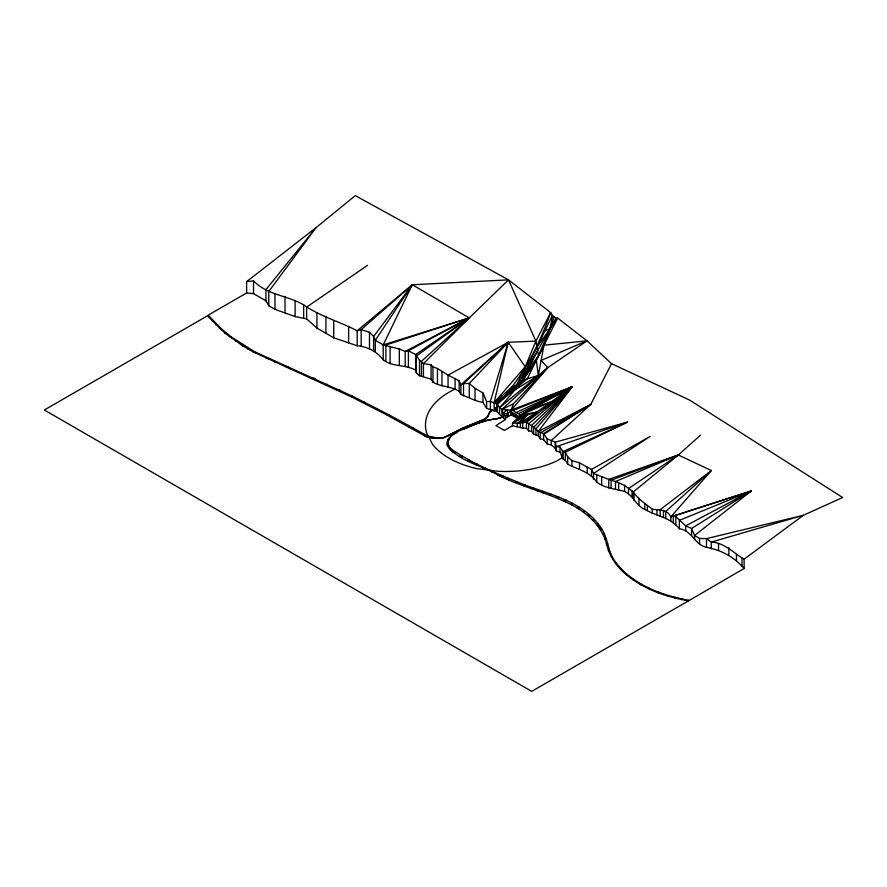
<?xml version="1.0" encoding="UTF-8"?>
<svg xmlns="http://www.w3.org/2000/svg" width="887" height="887" viewBox="0 0 887 887"><rect width="100%" height="100%" fill="white"/><g stroke="black" fill="none" stroke-linecap="round" stroke-linejoin="round"><path stroke-width="1.33" d="M688.179 601.042L531.712 691.372L44.35 410.005L207.403 315.861L225.154 333.301L242.883 345.919L252.651 351.607L351.607 396.955L385.845 414.429L426.137 436.592L434.475 438.333L443.522 437.901L462.681 428.354L485.777 418.819L487.972 416.546L489.668 412.433L492.396 410.171L489.679 411.956L487.373 416.713L484.335 419.185L462.737 428.033L446.117 436.615L443.367 437.568L436.692 437.868L427.323 435.861L389.315 414.972L352.494 396.201L254.602 351.74L231.008 336.761L220.941 328.456L208.212 315.151L246.619 292.976L246.619 281.634L316.038 227.66L355.288 195.628L508.506 279.849L550.661 312.601L552.424 315.439L555.961 318.189L557.735 318.089L587.006 340.841L611.52 363.67L689.432 399.982L842.65 497.518L803.4 515.269L744.115 559.187L744.115 568.5L688.179 601.042L667.589 596.031L658.531 592.971L658.531 592.183C642.376 585.897 626.665 576.772 616.077 562.724C607.806 552.989 608.56 539.385 601.774 528.929C584.999 502.585 552.756 495.19 525.337 485.156C499.791 474.689 473.292 464.533 450.674 448.567C443.677 440.961 453.002 432.501 460.431 430.395L478.215 423.099L462.626 429.441L463.679 428.931M466.229 426.813L467.127 426.436M460.863 394.393L460.863 384.88L463.513 383.583L469.278 383.461L475.011 388.318L482.96 392.93L486.608 401.578L490.367 401.412L497.374 404.128L527.432 378.572L538.476 355.742L535.903 341.14L508.506 279.849L412.3 284.76L357.173 330.784L357.173 345.753C367.562 346.773 376.908 351.407 383.206 359.856C392.597 367.107 405.426 364.369 415.626 370.101L416.302 372.795L419.507 375.744L431.071 379.126L432.967 382.219C441.072 387.131 451.283 386 459.122 391.422L460.863 394.393C468.236 397.066 475.044 401.212 482.96 402.41L486.608 408.375L492.396 410.171M482.528 420.549L483.127 420.338M501.632 417.289L500.401 417.921L501.643 417.145M658.531 592.971C636.323 584.322 612.773 569.31 606.741 544.762C602.373 526.357 587.072 512.631 570.707 504.37C547.323 492.64 521.512 486.73 497.995 475.155C481.829 464.976 457.836 461.639 447.192 444.83L448.068 439.409L451.184 435.772L457.637 431.991L456.483 432.679M492.396 410.415L496.742 411.302L501.876 416.823L501.92 409.406L547.756 367.673L587.006 340.841L543.975 345.198L538.476 355.742L516.733 384.88L496.742 404.073L496.742 408.02C499.181 410.481 493.194 410.116 495.467 407.71L497.141 407.787L494.935 408.153L495.046 408.996L496.31 408.541L495.478 409.55L495.467 407.71L494.935 408.153L496.232 407.543L495.755 407.887M462.282 457.504L462.349 456.228L459.632 456.051M626.71 574.865L626.765 574.1L625.878 574.233M578.779 508.861L578.945 507.009L576.96 507.929M452.825 433.421L453.634 432.945M479.778 422.722L479.135 422.944L482.151 421.724L478.126 423.287M448.068 439.409L449.221 438.222M485.034 421.003L486.098 420.56L482.872 421.647L483.992 421.303M430.128 437.624L430.239 436.836L429.43 437.601M669.253 596.496L669.363 595.787L668.598 596.297M499.547 414.085L499.547 407.721C523.042 381.177 547.689 351.84 552.424 315.439L522.166 377.596L525.215 366.774L535.903 341.14L550.661 312.601C539.041 346.008 521.866 378.339 497.374 404.128L497.374 411.934M674.763 597.993L674.885 597.273L674.031 597.771M633.385 579.987L633.518 579.278L632.608 579.388M620.778 569.399L620.933 568.567L620.035 568.822M558.389 498.66L558.732 496.942L555.85 497.363M462.681 428.354L463.568 427.977M479.9 421.68L480.499 421.458M498.516 418.309L496.254 418.919L500.368 417.755M491.343 419.584C476.796 422.134 501.288 417.943 492.396 419.307M494.137 410.958L494.137 402.587L508.218 342.282L535.903 341.14M433.233 438.167L433.388 437.513L432.534 438.134M533.508 489.535L533.819 488.293L530.87 488.549M449.654 435.251L450.474 434.785M615.778 563.722L616.077 562.724L615.101 562.713M565.363 501.72L565.917 499.98L564.077 501.066M538.476 355.742L550.14 328.489L554.198 316.814M441.582 438.167L442.269 438.056M744.115 568.5C734.381 557.069 721.12 550.007 706.495 547.312C694.754 544.862 691.638 530.071 679.353 528.763C670.927 517.62 656.247 516.023 644.805 509.426C635.979 505.479 633.185 495.456 624.57 491.465C615.112 488.859 604.978 488.216 596.763 482.206C590.143 471.939 578.025 469.489 567.702 464.189L565.352 460.309L563.09 459.011L559.974 452.148L556.349 451.006L555.229 448.179L551.248 444.908L547.179 443.999L543.476 439.375L540.25 438.843L538.265 435.717L533.608 434.12L531.623 431.381L528.674 430.916L526.468 428.188L522.687 428.088L512.498 425.727L504.315 430.461L495.933 425.616L505.324 419.629L505.324 416.402L511.134 410.16L513.451 403.773L547.756 367.673L541.137 360.366L587.006 340.841M572.004 505.036L572.669 503.35L570.707 504.37M444.598 437.557L445.219 437.28M436.448 438.466L437.058 438.355M447.225 436.482L447.846 436.204M537.289 346.518L557.735 318.089L543.975 345.198L538.287 375.545L494.137 402.587L512.076 386.998L516.733 384.88L525.215 366.774L508.218 342.282L448.046 375.112L437.457 368.526L432.967 366.863L431.071 364.79L423.443 363.615L419.507 360.211L415.626 354.567L408.408 350.786L405.182 351.418L399.327 349.012L383.206 344.899L375.312 340.275L373.615 336.483L369.491 332.259L361.186 329.642L357.173 330.784C339.577 321.526 319.985 316.382 303.664 304.862C287.321 295.36 267.309 295.149 253.549 280.857L246.619 281.634M383.206 359.856L383.206 344.899L412.3 284.76L469.256 317.901L508.506 279.849M555.961 318.189L537.212 351.352L522.465 380.445L510.435 392.409L522.931 380.079L538.287 375.545L536.325 360.155L527.599 370.311M611.52 363.67L590.742 404.439L551.248 440.54L551.248 444.908M428.299 437.247L428.743 436.382L427.756 437.125M512.498 425.727L512.498 423.299C527.843 405.736 552.934 399.494 572.27 386.732L538.265 431.481L538.265 435.717M495.567 418.897L494.403 419.174M452.858 452.137L453.434 451.062L451.893 451.383M500.08 476.153L500.656 475.088L497.995 475.155M608.892 551.315L609.424 550.361L608.249 550.35M522.166 377.596L537.212 351.352M597.572 525.603L598.448 524.162L596.452 524.55M611.742 557.391L612.218 556.637L611.331 556.792M361.186 346.695L361.186 329.642L412.3 284.76L375.312 340.275L375.312 352.006M431.315 437.912L431.781 437.213M536.325 360.155L522.465 380.445L505.346 395.802L494.946 403.574M681.637 599.645L682.103 598.958L680.961 599.446M541.635 492.418L542.423 491.32L542.955 492.917M412.3 284.76L373.615 336.483L373.615 351.019M426.68 436.726L427.323 435.861L426.137 436.592M588.768 516.556L589.877 515.136L587.427 515.28M503.372 417.666L503.372 413.664L506.532 409.783L508.451 413.752L503.372 413.664L501.92 409.406L499.547 407.721L497.374 404.128M517.232 426.824L517.232 423.565L527.222 414.939L512.498 423.299L520.381 422.922L527.222 414.939L516.112 420.56M593.303 520.902L594.478 519.549L592.394 520.037M505.324 418.287L511.134 414.872L511.134 410.16L547.756 367.673L499.547 407.721M513.451 403.773L501.92 409.406L511.134 410.16L572.27 386.732L535.936 428.787L535.936 434.918M494.137 402.587L525.215 366.774M670.849 520.857L670.849 516.888L711.363 470.52L678.333 455.009L608.737 479.368L593.492 473.47L591.474 469.445L579.499 462.848L571.915 460.597L567.702 456.738L565.352 452.17L563.09 451.561L559.974 447.004L556.349 446.638L555.229 442.203L547.179 438.888L543.476 433.643L590.742 404.439L538.265 431.481L535.936 428.787L526.468 422.212L520.381 422.922L520.381 427.556M439.619 438.378L440.307 438.256M434.475 438.333L435.029 437.734L435.173 438.366M512.985 390.701L522.931 380.079L516.733 384.88M235.953 341.284L236.485 340.719M449.798 449.498L450.674 448.567L449.554 449.166M511.134 410.16L513.174 410.448L572.27 386.732L533.608 427.501L533.608 434.12M617.906 566.272L618.505 565.64M448.778 448.135L449.654 447.214L448.279 447.469M215.774 324.753L216.373 324.121M640.58 584.588L641.113 584.045L641.19 584.877M425.117 436.149L425.993 435.273L424.718 435.916M260.612 355.665L261.166 355.11M526.468 428.188L526.468 422.212L536.923 412.012L572.27 386.732L515.813 412.61L513.174 410.448M544.418 408.297L551.16 401.833L532.012 408.419M247.661 348.824L248.293 348.214M225.154 333.301L225.819 332.669M515.813 412.61L518.718 413.542L572.27 386.732L531.623 425.394L531.623 431.381M677.757 598.792L678.367 598.204L688.966 600.344L687.492 600.832M662.755 594.412L663.365 593.835L663.387 594.6M274.316 361.985L275.003 361.353M499.193 418.287L498.483 418.487M667.589 596.031L668.199 595.476L678.367 598.204M600.577 530.005L601.774 528.929L600.2 529.384M633.34 498.782L633.34 491.875L678.333 455.009L700.397 435.251M300.615 373.239L301.38 372.551M447.325 445.285L448.412 444.343L447.336 444.354M326.383 384.891L327.225 384.171M518.718 413.542L520.004 415.26L572.27 386.732L528.674 423.764L528.674 430.916M351.607 396.955L352.494 396.201M453.556 434.386L454.133 434.042M472.239 425.372L473.414 424.94M376.254 409.395L377.186 408.619M606.741 544.762L607.706 543.964L606.409 544.13M400.314 422.223L401.279 421.425M423.775 435.417L424.751 434.608M454.155 452.969L455.142 452.159M491.708 472.327L492.706 471.518M476.208 464.888L477.228 464.067M605.311 539.751L606.42 538.864L604.746 538.775M526.468 422.212L572.27 386.732M524.162 486.065L525.337 485.156M598.88 527.499L600.111 526.545M536.912 490.733L538.121 489.801L538.232 491.221M549.84 495.223L551.137 494.236M583.324 511.976L584.688 510.945M502.23 477.073L503.372 476.241M367.584 265.302L306.636 307.124L306.636 318.877L316.914 328.09L333.734 337.803L357.173 345.753M447.214 442.103L448.245 441.393L447.358 441.626M608.737 487.994L608.737 479.368L611.088 480.211L678.333 455.009L628.517 488.526L628.517 493.749M520.381 422.922L536.923 412.012L520.004 415.26L551.16 401.833M470.121 426.181L470.842 425.904M543.587 434.408L590.742 404.439L540.25 432.867L540.25 438.843M448.489 438.91L449.188 438.488M450.74 436.149L451.317 435.805M447.602 440.506L448.589 439.93M466.307 427.745L467.405 427.29M496.742 409.672L496.21 408.885L494.946 409.24L496.31 408.541L495.478 408.807L496.742 409.672L496.742 411.302M603.105 534.595L604.446 533.852L602.75 534.007M450.762 450.474L451.938 449.853M452.148 451.716L453.434 451.062M447.702 446.394L448.9 445.795M544.862 330.984L550.14 328.489M447.181 442.968L448.201 442.535M678.333 455.009L615.511 481.519L611.088 480.211L611.088 488.216M615.511 489.513L615.511 481.519L624.57 485.4L633.34 491.875C637.908 498.982 645.647 503.927 652.278 509.193C659.119 510.347 667.102 508.872 670.849 516.888L751.333 490.943L694.565 535.504L694.565 539.562M447.192 444.83L448.412 444.343M492.984 419.351L493.582 419.285M515.269 482.517L516.977 481.907L517.553 483.493M447.17 443.223L448.19 442.868M482.129 421.89L483.238 421.525M670.849 516.888L751.333 490.943L691.605 528.464L685.718 525.836L675.794 516.644L673.322 515.89L673.322 522.942M383.206 344.899L469.256 317.901L423.443 363.615L423.443 376.376M657.522 592.494L658.531 592.183L668.199 595.476M517.52 417.866L536.923 412.012L522.687 423.121L522.687 428.088M648.497 588.646L649.472 588.358L649.606 589.156M486.087 420.715L487.207 420.438M467.992 460.586L469.711 460.198L470.265 461.828M495.489 419.041L496.62 418.864M506.488 478.891L508.75 478.548L508.772 479.867M456.916 431.182L456.073 431.625M640.015 584.156L641.113 584.045M460.087 429.574L459.433 429.918M470.775 425.006L469.855 425.328M474.456 423.631L473.569 423.942M482.273 467.87L484.89 467.837L485.533 469.423M691.605 535.46L691.605 528.464L694.565 535.504L699.577 538.431L706.495 538.62L803.4 515.269L711.263 542.079L706.495 538.62L706.495 547.312M265.989 358.193L267.974 358.315L268.761 359.59M252.651 351.607L254.602 351.74L255.423 353.004M246.619 292.976L253.549 293.652L265.956 300.815L268.772 305.76L274.97 309.352L295.105 316.581L306.636 318.877M229.245 336.539L231.008 336.761L231.618 338.158M240.51 344.3L242.251 344.544L242.883 345.919M310.882 377.784L314.375 378.317L316.227 380.257M336.439 389.604L339.932 390.136L341.672 392.154M284.805 366.375L288.264 366.896L290.237 368.77M361.43 401.822L364.912 402.354L366.553 404.45M385.845 414.429L389.315 414.972L391.4 417.411M219.377 328.179L220.941 328.456L221.295 329.975M409.129 427.102L413.098 427.977L414.894 430.361M744.115 559.187C733.305 552.934 724.757 542.722 711.263 542.079L711.263 548.787M495.966 409.162C497.518 410.581 497.629 408.064 496.742 408.02M490.367 409.539L490.367 401.412L508.218 342.282L460.863 384.88L459.122 380.811L448.046 375.112L448.046 386.943M518.817 416.269L511.3 411.934L511.3 413.508L518.817 417.844M511.134 414.872L517.786 418.708M538.265 431.481L543.476 433.643L543.587 440.384M505.324 419.629L501.953 416.69M495.467 407.71L495.988 408.353M503.372 413.664L505.324 416.402M212.126 319.686L212.414 321.249M741.998 558.189L741.998 566.483M736.465 554.519L736.465 561.227M728.859 547.7L728.859 555.107M718.525 543.698L718.525 550.406M699.577 538.431L699.577 544.23M685.718 530.814L685.718 525.836L751.333 490.943L679.353 520.359L679.353 528.763M675.794 516.644L675.794 525.037M665.738 518.496L665.738 511.444L711.363 470.52L660.227 509.648L660.227 516.278M663.487 510.402L663.487 517.454M656.957 510.269L656.957 515.103M652.278 509.193L652.278 513.152M647.366 505.49L647.366 510.324M644.805 503.506L644.805 509.426M638.962 498.294L638.962 505.213M634.039 493.615L634.039 500.523M632.01 491.032L632.01 497.097M624.57 485.4L624.57 491.465M618.649 482.761L618.649 489.824M601.652 477.029L601.652 485.034M596.763 475.033L596.763 482.206M593.492 479.335L593.492 473.47L650.182 436.415L591.474 469.445L591.474 475.997M587.216 467.427L587.216 472.671M579.499 462.848L579.499 469.4M571.915 460.597L571.915 466.617M567.702 456.738L567.702 464.189M565.352 460.309L565.352 452.17L627.486 422.101L555.229 442.203L555.229 448.179M563.09 459.011L563.09 451.561L627.486 422.101L556.349 446.638L556.349 451.006M562.402 450.563L562.402 457.504L556.581 461.074A80.373 46.401 0 0 1 497.64 471.241L477.228 468.691A80.373 46.401 0 0 1 432.501 444.309L426.492 432.457A80.373 46.401 0 0 1 455.098 389.094L455.098 378.494M559.974 447.004L559.974 452.148M547.179 438.888L547.179 443.999M508.606 416.336L508.606 414.872L507.309 415.626L507.309 417.078M486.608 401.578L486.608 408.375M482.96 392.93L482.96 402.41M475.011 388.318L475.011 400.658M469.278 397.354L469.278 383.461L508.218 342.282L463.513 383.583L463.513 395.924M459.122 380.811L459.122 391.422M441.948 371.575L441.948 385.912M437.457 368.526L437.457 384.06M432.967 366.863L432.967 382.219M431.071 364.79L431.071 379.126M421.469 376.055L421.469 361.319L469.256 317.901L385.889 345.021L385.889 361.408M419.507 360.211L419.507 375.744M416.302 372.795L416.302 356.064L469.256 317.901L405.182 351.418L405.182 366.375M415.626 370.101L415.626 354.567L469.256 317.901L408.408 350.786L408.408 367.528M399.327 349.012L399.327 365.389M390.103 347.105L390.103 363.847M369.491 332.259L369.491 348.646M348.624 326.471L348.624 342.848M333.734 320.75L333.734 337.803M325.939 316.249L325.939 333.301M316.914 313.122L316.914 328.09M303.664 304.862L303.664 318.289M295.105 300.904L295.105 316.581M285.037 296.369L285.037 312.967M274.97 294.384L274.97 309.352M268.772 305.76L268.772 291.501L316.038 227.66L265.956 289.594L265.956 300.815M253.549 280.857L253.549 293.652"/></g></svg>
